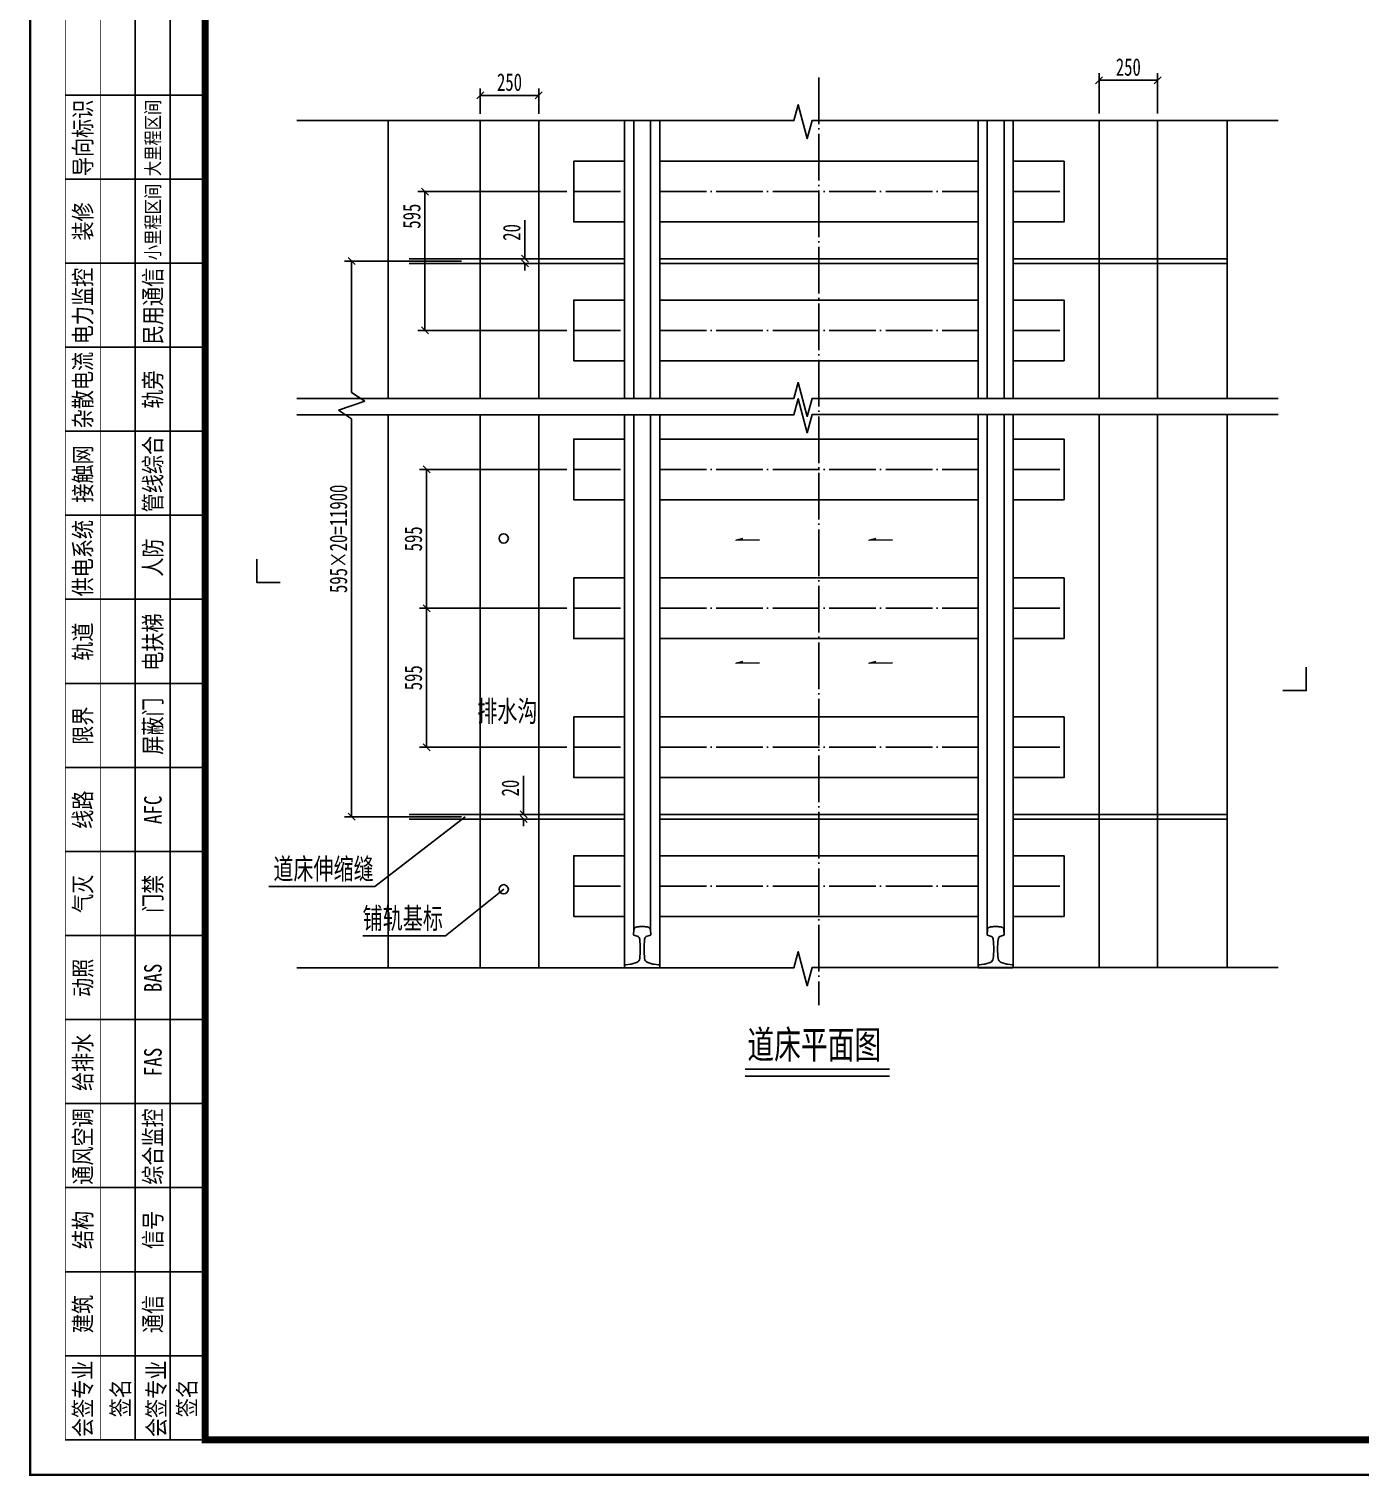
# Model space of a CAD drawing. Header units: millimetres. Extents: x -18 to 15743, y -16244 to -4817.
# Drawn here: x -18 to 5683, y -16244 to -10046 of the extents above; entities that cross this region are included whole.
import ezdxf
from ezdxf.enums import TextEntityAlignment as Align

# ---------------------------------------------------------------- set-up
doc = ezdxf.new("R2010")
doc.units = ezdxf.units.MM
doc.linetypes.add('DOTE', pattern=[2.42, 2, -0.2, 0.02, -0.2])
doc.layers.get('Defpoints').update_dxf_attribs({"color": 250})
for name, color, linetype in [('DOT', 6, 'DOTE'), ('GesoftDrawFrameCountersignBlockLayer', 7, 'Continuous'), ('GesoftDrawFrameCountersignLayer', 7, 'Continuous'), ('GesoftDrawFrameFrameBlockLayer', 7, 'Continuous'), ('GesoftDrawFrameInLineLayer', 85, 'Continuous'), ('GesoftDrawFrameOutLineLayer', 180, 'Continuous'), ('GesoftDrawFrameTitleLayer', 7, 'Continuous'), ('标注', 3, 'Continuous'), ('粗实线', 4, 'Continuous')]:
    doc.layers.add(name, color=color, linetype=linetype)
doc.styles.add('宋体', font='SimSun.ttf', dxfattribs={"width": 0.7})
doc.styles.add('宋体样式', font='SimSun.ttf', dxfattribs={"width": 0.8})
doc.styles.add('宋体样式宽度0.8', font='SimSun.ttf', dxfattribs={"width": 0.8})
doc.styles.add('条形码', font='BC_C39.FBC', dxfattribs={"height": 11})
doc.dimstyles.new('1比30', dxfattribs={"dimscale": 30, "dimtxt": 2.5, "dimasz": 1, "dimexe": 1, "dimexo": 1, "dimtad": 3, "dimdec": 0, "dimzin": 0, "dimdsep": 46, "dimtxsty": '宋体', "dimblk": 'OBLIQUE', "dimcen": 0.09, "dimadec": 0, "dimazin": 0, "dimtfac": 1, "dimtdec": 0, "dimtofl": 0, "dimtmove": 0, "dimatfit": 3, "dimfxl": 0, "dimtolj": 1, "dimtzin": 0, "dimarcsym": 0})

# ---------------------------------------------------------------- blocks, each defined once
blk = doc.blocks.new('_Oblique')
at = {"color": 0, "linetype": 'ByBlock', "lineweight": -2}
blk.add_line((-0.5, -0.5), (0.5, 0.5), dxfattribs=at)
blk = doc.blocks.new('*D8')
at = {"layer": 'Defpoints', "color": 0, "transparency": 16777216}
for p in [(1685, -11932.4), (2315.4, -11932.4), (2315.4, -12527.4)]:
    blk.add_point(p, dxfattribs=at)
at = {"layer": '标注', "color": 0, "lineweight": -2, "transparency": 16777216}
for p, q in [((2285.4, -11932.4), (1655, -11932.4)), ((1685, -12527.4), (1685, -11932.4)), ((2285.4, -12527.4), (1655, -12527.4))]:
    blk.add_line(p, q, dxfattribs=at)
at = {"layer": '标注', "color": 0, "lineweight": -2, "transparency": 16777216, "xscale": 30, "yscale": 30, "zscale": 30}
for p, rotation in [((1685, -11932.4), 90), ((1685, -12527.4), 270)]:
    blk.add_blockref('_Oblique', p, dxfattribs=dict(at, rotation=rotation))
at = {"layer": '标注', "color": 0, "transparency": 16777216, "insert": (1628.7, -12229.9), "char_height": 75, "attachment_point": 5, "rotation": 90, "style": '宋体'}
blk.add_mtext('\\A1;595', dxfattribs=at)
blk = doc.blocks.new('*D9')
at = {"layer": 'Defpoints', "color": 0, "transparency": 16777216}
for p in [(1678.2, -10742.4), (2315.4, -10742.4), (2315.4, -11337.4)]:
    blk.add_point(p, dxfattribs=at)
at = {"layer": '标注', "color": 0, "lineweight": -2, "transparency": 16777216}
for p, q in [((2285.4, -10742.4), (1648.2, -10742.4)), ((1678.2, -11337.4), (1678.2, -10742.4)), ((2285.4, -11337.4), (1648.2, -11337.4))]:
    blk.add_line(p, q, dxfattribs=at)
at = {"layer": '标注', "color": 0, "lineweight": -2, "transparency": 16777216, "xscale": 30, "yscale": 30, "zscale": 30}
for p, rotation in [((1678.2, -10742.4), 90), ((1678.2, -11337.4), 270)]:
    blk.add_blockref('_Oblique', p, dxfattribs=dict(at, rotation=rotation))
at = {"layer": '标注', "color": 0, "transparency": 16777216, "insert": (1621.9, -10847.8), "char_height": 75, "attachment_point": 5, "rotation": 90, "style": '宋体'}
blk.add_mtext('\\A1;595', dxfattribs=at)
blk = doc.blocks.new('*D10')
at = {"layer": 'Defpoints', "color": 0, "transparency": 16777216}
for p in [(1865.4, -11039.9), (1364.3, -13419.9), (1865.4, -13419.9)]:
    blk.add_point(p, dxfattribs=at)
at = {"layer": '标注', "color": 0, "lineweight": -2, "transparency": 16777216}
for p, q in [((1835.4, -11039.9), (1334.3, -11039.9)), ((1364.3, -11039.9), (1364.3, -11603.4)), ((1420.6, -11640.9), (1308.1, -11678.4)), ((1364.3, -11603.4), (1420.6, -11640.9)), ((1308.1, -11678.4), (1364.3, -11715.9)), ((1364.3, -11715.9), (1364.3, -13419.9)), ((1835.4, -13419.9), (1334.3, -13419.9))]:
    blk.add_line(p, q, dxfattribs=at)
at = {"layer": '标注', "color": 0, "lineweight": -2, "transparency": 16777216, "xscale": 30, "yscale": 30, "zscale": 30}
for p, rotation in [((1364.3, -11039.9), 90), ((1364.3, -13419.9), 270)]:
    blk.add_blockref('_Oblique', p, dxfattribs=dict(at, rotation=rotation))
at = {"layer": '标注', "color": 0, "transparency": 16777216, "insert": (1308.1, -12229.9), "char_height": 75, "attachment_point": 5, "rotation": 90, "style": '宋体'}
blk.add_mtext('\\A1;595×20=11900', dxfattribs=at)
blk = doc.blocks.new('*D11')
at = {"layer": 'Defpoints', "color": 0, "transparency": 16777216}
for p in [(2100.4, -13409.9), (2165.4, -13409.9), (2165.4, -13429.9)]:
    blk.add_point(p, dxfattribs=at)
at = {"layer": '标注', "color": 0, "lineweight": -2, "transparency": 16777216}
for p, q in [((2100.4, -13409.9), (2100.4, -13245)), ((2135.4, -13409.9), (2070.4, -13409.9)), ((2135.4, -13429.9), (2070.4, -13429.9)), ((2100.4, -13429.9), (2100.4, -13459.9))]:
    blk.add_line(p, q, dxfattribs=at)
at = {"layer": '标注', "color": 0, "lineweight": -2, "transparency": 16777216, "xscale": 30, "yscale": 30, "zscale": 30}
for p, rotation in [((2100.4, -13409.9), 270), ((2100.4, -13429.9), 90)]:
    blk.add_blockref('_Oblique', p, dxfattribs=dict(at, rotation=rotation))
at = {"layer": '标注', "color": 0, "transparency": 16777216, "insert": (2044.1, -13297.4), "char_height": 75, "attachment_point": 5, "rotation": 90, "style": '宋体'}
blk.add_mtext('\\A1;20', dxfattribs=at)
blk = doc.blocks.new('*D17')
at = {"layer": 'Defpoints', "color": 0, "transparency": 16777216}
for p in [(2106.4, -11029.9), (2165.4, -11029.9), (2165.4, -11049.9)]:
    blk.add_point(p, dxfattribs=at)
at = {"layer": '标注', "color": 0, "lineweight": -2, "transparency": 16777216}
for p, q in [((2106.4, -11029.9), (2106.4, -10865)), ((2135.4, -11029.9), (2076.4, -11029.9)), ((2135.4, -11049.9), (2076.4, -11049.9)), ((2106.4, -11049.9), (2106.4, -11079.9))]:
    blk.add_line(p, q, dxfattribs=at)
at = {"layer": '标注', "color": 0, "lineweight": -2, "transparency": 16777216, "xscale": 30, "yscale": 30, "zscale": 30}
for p, rotation in [((2106.4, -11029.9), 270), ((2106.4, -11049.9), 90)]:
    blk.add_blockref('_Oblique', p, dxfattribs=dict(at, rotation=rotation))
at = {"layer": '标注', "color": 0, "transparency": 16777216, "insert": (2050.1, -10917.4), "char_height": 75, "attachment_point": 5, "rotation": 90, "style": '宋体'}
blk.add_mtext('\\A1;20', dxfattribs=at)
blk = doc.blocks.new('Sleeper-plane')
for points in [[(-832, -130), (-1050, -130), (-1050, 130), (-832, 130)], [(-682, 130), (682, 130)], [(832, 130), (1050, 130), (1050, -130), (832, -130)], [(682, -130), (-682, -130)]]:
    blk.add_lwpolyline(points)
at = {"layer": 'DOT', "ltscale": 100}
for p, q in [((-1050, 0), (-832, 0)), ((-682, 0), (682, 0)), ((832, 0), (1050, 0))]:
    blk.add_line(p, q, dxfattribs=at)
blk = doc.blocks.new('*D18')
at = {"layer": 'Defpoints', "color": 0, "transparency": 16777216}
for p in [(2315.4, -12527.4), (1685, -13122.4), (2315.4, -13122.4)]:
    blk.add_point(p, dxfattribs=at)
at = {"layer": '标注', "color": 0, "lineweight": -2, "transparency": 16777216}
for p, q in [((2285.4, -12527.4), (1655, -12527.4)), ((1685, -12527.4), (1685, -13122.4)), ((2285.4, -13122.4), (1655, -13122.4))]:
    blk.add_line(p, q, dxfattribs=at)
at = {"layer": '标注', "color": 0, "lineweight": -2, "transparency": 16777216, "xscale": 30, "yscale": 30, "zscale": 30}
for p, rotation in [((1685, -12527.4), 90), ((1685, -13122.4), 270)]:
    blk.add_blockref('_Oblique', p, dxfattribs=dict(at, rotation=rotation))
at = {"layer": '标注', "color": 0, "transparency": 16777216, "insert": (1628.7, -12824.9), "char_height": 75, "attachment_point": 5, "rotation": 90, "style": '宋体'}
blk.add_mtext('\\A1;595', dxfattribs=at)
blk = doc.blocks.new('*D46')
at = {"layer": 'Defpoints', "color": 0, "transparency": 16777216}
for p in [(2165.4, -10330.3), (1915.4, -10438.8), (2165.4, -10438.8)]:
    blk.add_point(p, dxfattribs=at)
at = {"layer": '标注', "color": 0, "lineweight": -2, "transparency": 16777216}
for p, q in [((1915.4, -10408.8), (1915.4, -10300.3)), ((1915.4, -10330.3), (2165.4, -10330.3)), ((2165.4, -10408.8), (2165.4, -10300.3))]:
    blk.add_line(p, q, dxfattribs=at)
at = {"layer": '标注', "color": 0, "lineweight": -2, "transparency": 16777216, "xscale": 30, "yscale": 30, "zscale": 30, "rotation": 180}
blk.add_blockref('_Oblique', (1915.4, -10330.3), dxfattribs=at)
at = {"layer": '标注', "color": 0, "lineweight": -2, "transparency": 16777216, "xscale": 30, "yscale": 30, "zscale": 30}
blk.add_blockref('_Oblique', (2165.4, -10330.3), dxfattribs=at)
at = {"layer": '标注', "color": 0, "transparency": 16777216, "insert": (2040.4, -10274.1), "char_height": 75, "attachment_point": 5, "style": '宋体'}
blk.add_mtext('\\A1;250', dxfattribs=at)
blk = doc.blocks.new('*D47')
at = {"layer": 'Defpoints', "color": 0, "transparency": 16777216}
for p in [(4815.4, -10265.6), (4565.4, -10438.3), (4815.4, -10438.3)]:
    blk.add_point(p, dxfattribs=at)
at = {"layer": '标注', "color": 0, "lineweight": -2, "transparency": 16777216}
for p, q in [((4565.4, -10408.3), (4565.4, -10235.6)), ((4565.4, -10265.6), (4815.4, -10265.6)), ((4815.4, -10408.3), (4815.4, -10235.6))]:
    blk.add_line(p, q, dxfattribs=at)
at = {"layer": '标注', "color": 0, "lineweight": -2, "transparency": 16777216, "xscale": 30, "yscale": 30, "zscale": 30, "rotation": 180}
blk.add_blockref('_Oblique', (4565.4, -10265.6), dxfattribs=at)
at = {"layer": '标注', "color": 0, "lineweight": -2, "transparency": 16777216, "xscale": 30, "yscale": 30, "zscale": 30}
blk.add_blockref('_Oblique', (4815.4, -10265.6), dxfattribs=at)
at = {"layer": '标注', "color": 0, "transparency": 16777216, "insert": (4690.4, -10209.4), "char_height": 75, "attachment_point": 5, "style": '宋体'}
blk.add_mtext('\\A1;250', dxfattribs=at)
blk = doc.blocks.new('杭州4号线二期会签定义_2e1cf7a908f61d0b50dc33cccab90907')
at = {"layer": 'GesoftDrawFrameCountersignLayer', "color": 7}
for p, q in [((0, 271), (-20, 271)), ((0, 260), (-20, 260)), ((0, 249), (-20, 249)), ((0, 238), (-20, 238)), ((0, 227), (-20, 227)), ((0, 216), (-20, 216)), ((0, 204), (-20, 204)), ((0, 192), (-20, 192)), ((0, 180), (-20, 180)), ((0, 168), (-20, 168)), ((0, 156), (-20, 156)), ((0, 144), (-20, 144)), ((0, 132), (-20, 132)), ((0, 120), (-20, 120)), ((0, 108), (-20, 108)), ((0, 96), (-20, 96)), ((0, 84), (-20, 84)), ((0, 72), (-20, 72)), ((0, 60), (-20, 60)), ((0, 48), (-20, 48)), ((0, 36), (-20, 36)), ((0, 24), (-20, 24)), ((0, 12), (-20, 12)), ((0, 0), (-20, 0))]:
    blk.add_line(p, q, dxfattribs=at)
for points in [[(0, 285), (0, 0)], [(-10, 282), (-10, 216)], [(-5, 282), (-5, 216)], [(-10, 204), (-10, 0)], [(-5, 204), (-5, 0)]]:
    blk.add_lwpolyline(points, dxfattribs=at)
at = {"layer": 'GesoftDrawFrameCountersignLayer', "color": 7, "const_width": 0.1}
for points in [[(0, 282), (-20, 282)], [(-20, 282), (-20, 0)], [(-15, 282), (-15, 216)], [(-15, 204), (-15, 0)]]:
    blk.add_lwpolyline(points, dxfattribs=at)
at = {"layer": 'GesoftDrawFrameCountersignLayer', "color": 7, "style": '宋体样式宽度0.8', "width": 0.8}
for s, height, p in [('AFC', 2.5, (-16.23, 274.9)), ('屏蔽门', 2.5, (-16.23, 261.3)), ('动力照明', 2.4, (-6.23, 260.11)), ('FAS/BAS', 2.5, (-16.18, 249.65)), ('给排水', 2.5, (-6.23, 250.53)), ('综合监控', 2.4, (-16.23, 238.11)), ('通风空调', 2.4, (-6.23, 238.15)), ('信号', 2.5, (-16.23, 229.63)), ('轨道', 2.5, (-6.23, 229.63)), ('通信', 2.5, (-16.23, 218.69)), ('线路', 2.5, (-6.23, 218.69)), ('相关线路', 2.5, (-13.71, 204.33)), ('会签栏', 2.5, (-4.54, 205.81)), ('系统', 2.5, (-9.05, 207.31)), ('导向标识', 2.5, (-16.23, 180.42)), ('大里程区间', 2, (-6.48, 180.42)), ('小里程区间', 2, (-6.48, 168.42)), ('装修', 2.5, (-16.23, 171.23)), ('电力监控', 2.5, (-16.23, 156.42)), ('民用通信', 2.5, (-6.23, 156.42)), ('杂散电流', 2.5, (-16.23, 144.42)), ('轨旁', 2.5, (-6.23, 147.23)), ('管线综合', 2.5, (-6.23, 132.42)), ('接触网', 2.5, (-16.23, 133.8)), ('供电系统', 2.5, (-16.23, 120.42)), ('人防', 2.5, (-6.23, 123.23)), ('电扶梯', 2.5, (-6.23, 109.8)), ('轨道', 2.5, (-16.23, 111.23)), ('屏蔽门', 2.5, (-6.23, 97.8)), ('限界', 2.5, (-16.23, 99.23)), ('线路', 2.5, (-16.23, 87.23)), ('AFC', 2.5, (-6.23, 87.9)), ('气灭', 2.5, (-16.23, 75.23)), ('门禁', 2.5, (-6.23, 75.23)), ('动照', 2.5, (-16.23, 63.23)), ('BAS', 2.5, (-6.23, 63.9)), ('给排水', 2.5, (-16.23, 49.8)), ('FAS', 2.5, (-6.23, 51.9)), ('通风空调', 2.5, (-16.23, 36.42)), ('综合监控', 2.5, (-6.23, 36.42)), ('结构', 2.5, (-16.23, 27.23)), ('信号', 2.5, (-6.23, 27.23)), ('建筑', 2.5, (-16.23, 15.23)), ('通信', 2.5, (-6.23, 15.23)), ('会签专业   ', 2.5, (-16.23, 0.39)), ('会签专业   ', 2.5, (-5.73, 0.39)), ('签名', 2.5, (-10.85, 3.22)), ('签名', 2.5, (-1.35, 3.22))]:
    blk.add_text(s, height=height, rotation=90, dxfattribs=at).set_placement(p)
blk = doc.blocks.new('0.25_a528e8101059b214a0224c9661d1e9c2')
at = {"layer": 'GesoftDrawFrameInLineLayer', "color": 0, "const_width": 1}
blk.add_lwpolyline([(0, 0), (0, 287), (-495, 287), (-495, 0), (0, 0)], dxfattribs=at)
at = {"layer": 'GesoftDrawFrameOutLineLayer', "color": 0, "const_width": 0.35}
blk.add_lwpolyline([(5, -5), (5, 292), (-520, 292), (-520, -5), (5, -5)], dxfattribs=at)
blk = doc.blocks.new('GESOFT00000000NEW_049a35bf7f0736cc4250df00ece10f93_a528e8101059b214a0224c9661d1e9c2_2e1cf7a908f61d0b50dc33cccab90907')
at = {"layer": 'GesoftDrawFrameCountersignBlockLayer'}
blk.add_blockref('杭州4号线二期会签定义_2e1cf7a908f61d0b50dc33cccab90907', (-495, 0), dxfattribs=at)
at = {"layer": 'GesoftDrawFrameFrameBlockLayer'}
blk.add_blockref('0.25_a528e8101059b214a0224c9661d1e9c2', (0, 0), dxfattribs=at)
at = {"layer": 'GesoftDrawFrameTitleLayer', "color": 7, "style": '条形码', "width": 2}
blk.add_attdef('BARCODE', (-2.8, 60.5), '', height=6, rotation=90, dxfattribs=at)
at = {"layer": 'GesoftDrawFrameTitleLayer', "style": '宋体样式'}
for tag, height, width, p in [('GCMC0', 3.6, 0.8, (-40, 43.4)), ('SHEJI', 2.5, 0.8, (-154, 35.2)), ('SHEJI2', 2.5, 0.8, (-137.76, 35.27)), ('SJJD', 2.5, 0.8, (-14, 34.4)), ('JIAOHE', 2.5, 0.8, (-154, 28.8)), ('JIAOHE2', 2.5, 0.8, (-137.61, 28.83)), ('VERSION0', 2.5, 0.8, (-14, 26.4)), ('ZTSD', 2.5, 0.8, (-190, 24)), ('ZYFZR1', 2.5, 0.8, (-154, 22.4)), ('ZYFZR2', 2.5, 0.8, (-137.76, 22.24)), ('CEMING', 4, 0.7, (-84, 22.59)), ('BILI', 2.5, 0.8, (-14, 18.4)), ('XMFZR1', 2.5, 0.8, (-154, 16)), ('XMFZR2', 2.5, 0.8, (-137.98, 16.22)), ('DOCNAME0', 3.5, 0.9, (-84, 13.27)), ('SENHE', 2.5, 0.8, (-154, 9.6)), ('SENHE2', 2.5, 0.8, (-137.41, 9.52)), ('DOCNAME2', 3.5, 0.9, (-84, 9.42)), ('RIQI', 2.5, 0.8, (-14, 10.4)), ('XTSD', 2.5, 0.8, (-190, 4.8)), ('SENDING', 2.5, 0.8, (-154, 3.2)), ('SENDING2', 2.5, 0.8, (-137.41, 3.81)), ('TUHAO', 2.5, 0.8, (-91.5, 3.2)), ('PROJECTNO', 2.5, 0.8, (-47.5, 3.2)), ('PAGENUMBER', 2.5, 0.8, (-31.78, 3.83)), ('PAGECOUNT', 2.5, 0.8, (-10.8, 3.83))]:
    blk.add_attdef(tag, text='', height=height, dxfattribs=dict(at, width=width)).set_placement(p, align=Align.MIDDLE_CENTER)
blk.add_attdef('PIANMING', text='', height=4, dxfattribs=at).set_placement((-84, 31.09), align=Align.MIDDLE_CENTER)

msp = doc.modelspace()

# ---------------------------------------------------------------- linework, layer by layer
at = {"ltscale": 0.8}
for p, q in [((2533.47, -11628.69), (2533.47, -10438.76)), ((2572.41, -11628.69), (2572.41, -10438.76)), ((2644.52, -11628.69), (2644.52, -10438.76)), ((2683.47, -11628.69), (2683.47, -10438.76)), ((4047.4, -11628.21), (4047.4, -10438.76)), ((4086.35, -11628.21), (4086.35, -10438.76)), ((4158.46, -11628.21), (4158.46, -10438.76)), ((4197.4, -11628.21), (4197.4, -10438.76)), ((2533.47, -14066.79), (2533.47, -11698.36)), ((2572.41, -13915.27), (2572.41, -11698.36)), ((2644.52, -13915.27), (2644.52, -11698.36)), ((2683.47, -14066.79), (2683.47, -11698.36)), ((4047.4, -14066.79), (4047.4, -11697.88)), ((4086.35, -13915.27), (4086.35, -11697.88)), ((4158.46, -13915.27), (4158.46, -11697.88)), ((4197.4, -14066.79), (4197.4, -11697.88))]:
    msp.add_line(p, q, dxfattribs=at)
for points in [[(5332.1, -10438.28), (3336.33, -10438.28), (3315.57, -10515.76), (3276.63, -10370.45), (3258.33, -10438.76), (1130.13, -10438.76)], [(5332.1, -11628.21), (3336.33, -11628.21), (3315.57, -11705.69), (3276.63, -11560.39), (3258.33, -11628.69), (1130.13, -11628.69)], [(5332.1, -11697.88), (3336.33, -11697.88), (3315.57, -11775.36), (3276.63, -11630.06), (3258.33, -11698.36), (1130.13, -11698.36)], [(5332.1, -14066.31), (3336.33, -14066.31), (3315.57, -14143.79), (3276.63, -13998.48), (3258.33, -14066.79), (1130.13, -14066.79)]]:
    msp.add_lwpolyline(points)
for points in [[(2558.3, -14052.03), (2537.02, -14054.39, 0.3821619), (2533.47, -14058.37), (2533.47, -14064.79, 0.4142136), (2535.47, -14066.79), (2681.47, -14066.79, 0.4142136), (2683.47, -14064.79), (2683.47, -14058.37, 0.3821619), (2679.91, -14054.39), (2658.63, -14052.03, -0.0526809), (2650.42, -14050.23), (2632.27, -14044.19, -0.2959714), (2618.67, -14027.19, -0.0505666), (2618.87, -13946.49, -0.0993426), (2621.77, -13937.09, -0.1861468), (2626.2, -13933.41), (2643.81, -13927.57, 0.3409339), (2645.17, -13925.55), (2643.87, -13904.99, 0.334739), (2633.82, -13892.99, 0.0484879), (2618.47, -13890.99, 0.0083356), (2608.47, -13890.79, 0.0083356), (2598.47, -13890.99, 0.0484879), (2583.12, -13892.99, 0.334739), (2573.07, -13904.99), (2571.76, -13925.55, 0.3409339), (2573.12, -13927.57), (2590.67, -13933.39, -0.1885271), (2595.17, -13937.09, -0.0993426), (2598.07, -13946.49, -0.0505666), (2598.27, -14027.19, -0.2959714), (2584.67, -14044.19), (2565.67, -14050.35, -0.050385), (2557.81, -14052.05)], [(4172.56, -14052.03), (4193.84, -14054.39, -0.3821619), (4197.4, -14058.37), (4197.4, -14064.79, -0.4142136), (4195.4, -14066.79), (4049.4, -14066.79, -0.4142136), (4047.4, -14064.79), (4047.4, -14058.37, -0.3821619), (4050.96, -14054.39), (4072.24, -14052.03, 0.0526809), (4080.45, -14050.23), (4098.6, -14044.19, 0.2959714), (4112.2, -14027.19, 0.0505666), (4112, -13946.49, 0.0993426), (4109.1, -13937.09, 0.1861468), (4104.67, -13933.41), (4087.06, -13927.57, -0.3409339), (4085.69, -13925.55), (4087, -13904.99, -0.334739), (4097.05, -13892.99, -0.0484879), (4112.4, -13890.99, -0.0083356), (4122.4, -13890.79, -0.0083356), (4132.4, -13890.99, -0.0484879), (4147.75, -13892.99, -0.334739), (4157.8, -13904.99), (4159.11, -13925.55, -0.3409339), (4157.74, -13927.57), (4140.2, -13933.39, 0.1885271), (4135.7, -13937.09, 0.0993426), (4132.8, -13946.49, 0.0505666), (4132.6, -14027.19, 0.2959714), (4146.2, -14044.19), (4165.2, -14050.35, 0.050385), (4173.06, -14052.05)]]:
    msp.add_lwpolyline(points, format="xyb", dxfattribs=at)
at = {"layer": 'DOT', "ltscale": 100}
msp.add_line((3365.43, -10253.75), (3365.43, -14226.64), dxfattribs=at)
at = {"layer": '标注'}
for p, q in [((1850.49, -13419.92), (1464.28, -13718.83)), ((1464.28, -13718.83), (1009.83, -13718.83)), ((1766.64, -13930.34), (2015.43, -13731.09)), ((1766.64, -13930.34), (1411.83, -13930.34)), ((3050, -14531.82), (3668.24, -14531.82))]:
    msp.add_line(p, q, dxfattribs=at)
at = {"layer": '标注', "color": 4}
msp.add_line((3050, -14501.82), (3668.24, -14501.82), dxfattribs=at)
at = {"layer": '标注'}
for points in [[(3110.53, -12233.66), (3010.53, -12236.16), (3039.59, -12228.37)], [(3680.14, -12233.66), (3580.14, -12236.16), (3609.2, -12228.37)], [(3110.53, -12760.62), (3010.53, -12763.12), (3039.59, -12755.34)], [(3680.14, -12760.62), (3580.14, -12763.12), (3609.2, -12755.34)]]:
    msp.add_lwpolyline(points, dxfattribs=at)
at = {"layer": '粗实线'}
for p, q in [((1520.85, -10438.76), (1520.85, -11628.69)), ((1915.43, -10438.76), (1915.43, -11628.69)), ((2165.43, -10438.76), (2165.43, -11628.69)), ((4565.43, -10438.28), (4565.43, -11628.21)), ((4815.43, -10438.28), (4815.43, -11628.21)), ((5113.09, -10438.28), (5113.09, -11628.21)), ((1610.65, -11029.92), (2533.47, -11029.92)), ((2683.47, -11029.92), (4047.4, -11029.92)), ((4197.4, -11029.92), (5113.09, -11029.92)), ((1610.65, -11049.92), (2533.47, -11049.92)), ((2683.47, -11049.92), (4047.4, -11049.92)), ((4197.4, -11049.92), (5113.09, -11049.92)), ((1520.85, -11698.36), (1520.85, -14066.79)), ((1915.43, -11698.36), (1915.43, -14066.79)), ((2165.43, -11698.36), (2165.43, -14066.79)), ((4565.43, -11697.88), (4565.43, -14066.31)), ((4815.43, -11697.88), (4815.43, -14066.31)), ((5113.09, -11697.88), (5113.09, -14066.31)), ((1610.65, -13409.92), (2533.47, -13409.92)), ((1610.65, -13429.92), (2533.47, -13429.92)), ((2683.47, -13409.92), (4047.4, -13409.92)), ((2683.47, -13429.92), (4047.4, -13429.92)), ((4197.4, -13409.92), (5113.09, -13409.92)), ((4197.4, -13429.92), (5113.09, -13429.92))]:
    msp.add_line(p, q, dxfattribs=at)
for points in [[(958.83, -12317.57), (958.83, -12417.57), (1058.83, -12417.57)], [(5452.09, -12779.7), (5452.09, -12879.7), (5352.09, -12879.7)]]:
    msp.add_lwpolyline(points, dxfattribs=at)
for centre in [(2015.43, -12227.89), (2015.43, -13731.09)]:
    msp.add_circle(centre, 20, dxfattribs=at)

# ---------------------------------------------------------------- block references
for p in [(3365.43, -10742.42), (3365.43, -11337.42), (3365.43, -11932.42), (3365.43, -12527.42), (3365.43, -13122.42), (3365.43, -13717.42)]:
    msp.add_blockref('Sleeper-plane', p)
at = {"layer": '标注', "xscale": 30, "yscale": 30, "zscale": 30}
msp.add_blockref('GESOFT00000000NEW_049a35bf7f0736cc4250df00ece10f93_a528e8101059b214a0224c9661d1e9c2_2e1cf7a908f61d0b50dc33cccab90907', (15587.73, -16088.95), dxfattribs=at)

# ---------------------------------------------------------------- texts
at = {"layer": '标注', "style": '宋体', "width": 0.7}
for s, height, p in [('排水沟', 90, (1902.32, -13012.85)), ('道床伸缩缝', 90, (1029.17, -13688.41)), ('铺轨基标', 90, (1411.59, -13899.92)), ('道床平面图', 120, (3058.94, -14456.2))]:
    msp.add_text(s, height=height, dxfattribs=at).set_placement(p)

# ---------------------------------------------------------------- dimensions: what is measured, and where the dimension line sits
at = {"layer": '标注'}
for base, p1, p2, picture, middle in [((4815.43, -10265.62), (4565.43, -10438.28), (4815.43, -10438.28), '*D47', (4690.43, -10209.37)), ((2165.43, -10330.31), (1915.43, -10438.76), (2165.43, -10438.76), '*D46', (2040.43, -10274.06))]:
    dim = msp.add_linear_dim(base=base, p1=p1, p2=p2, dimstyle='1比30', dxfattribs=at)
    dim.commit()
    dim.dimension.update_dxf_attribs({"geometry": picture, "text_midpoint": middle})
dim = msp.add_linear_dim(base=(1678.15, -10742.42), p1=(2315.43, -11337.42), p2=(2315.43, -10742.42), angle=90, dimstyle='1比30', dxfattribs=at)
dim.commit()
dim.dimension.update_dxf_attribs({"geometry": '*D9', "text_midpoint": (1678.15, -10847.77), "dimtype": 160})
for base, p1, p2, picture, middle in [((2106.38, -11029.92), (2165.43, -11049.92), (2165.43, -11029.92), '*D17', (2050.13, -10917.44)), ((1684.99, -13122.42), (2315.43, -12527.42), (2315.43, -13122.42), '*D18', (1628.74, -12824.92)), ((2100.38, -13409.92), (2165.43, -13429.92), (2165.43, -13409.92), '*D11', (2044.13, -13297.44))]:
    dim = msp.add_linear_dim(base=base, p1=p1, p2=p2, angle=90, dimstyle='1比30', dxfattribs=at)
    dim.commit()
    dim.dimension.update_dxf_attribs({"geometry": picture, "text_midpoint": middle})
dim = msp.add_linear_dim(base=(1364.31, -13419.92), p1=(1865.43, -11039.92), p2=(1865.43, -13419.92), angle=90, text='595×20=11900', dimstyle='1比30', dxfattribs=at)
dim.commit()
dim.dimension.update_dxf_attribs({"geometry": '*D10', "text_midpoint": (1308.06, -12229.92)})
dim = msp.add_linear_dim(base=(1684.99, -11932.42), p1=(2315.43, -12527.42), p2=(2315.43, -11932.42), angle=90, dimstyle='1比30', override={"dimtmove": 1}, dxfattribs=at)
dim.commit()
dim.dimension.update_dxf_attribs({"geometry": '*D8', "text_midpoint": (1628.74, -12229.92)})

doc.saveas('drawing.dxf')
